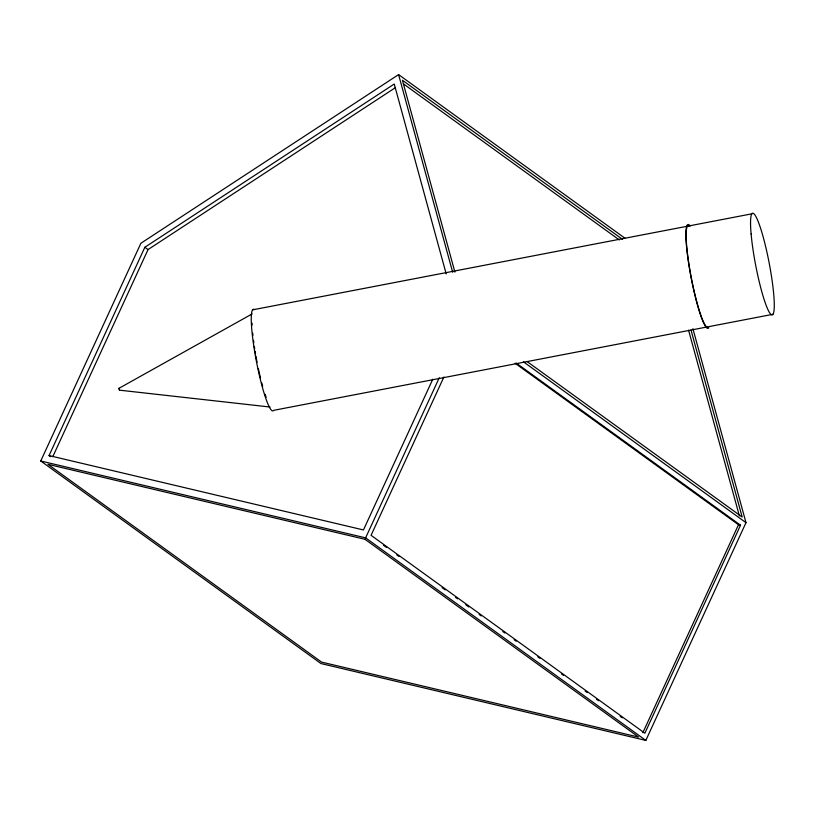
<?xml version="1.0" encoding="UTF-8"?>
<svg xmlns="http://www.w3.org/2000/svg" width="815" height="815" viewBox="0 0 815 815"><rect width="100%" height="100%" fill="white"/><g stroke="black" fill="none" stroke-linecap="round" stroke-linejoin="round"><path stroke-width="1.22" d="M119.418 389.916L119.01 388.297L252.192 313.897M692.913 328.7L745.99 522.67L645.837 740.407L320.967 663.553L40.75 461.005L140.893 243.267L398.586 74.593L625.237 238.418M50.642 456.726L49.053 455.575L144.856 247.271L394.246 84.027L446.192 273.881M52.771 456.726L148.045 249.573L395.316 87.714M432.796 379.189L363.459 529.954L49.053 455.575M40.75 461.005L365.619 537.859L439.275 377.722M443.89 376.999L371.07 535.312L644.869 733.215L740.529 525.217L516.15 363.032M642.831 732.736L738.492 524.738L740.529 525.217M119.01 388.297L119.408 389.733M252.589 309.853L751.858 213.825M707.298 326.927L273.677 410.332A51.742 6.836 79.1 0 1 256.368 361.167A51.742 6.836 79.1 0 1 254.351 309.568M772.946 314.305L708.551 326.693A51.742 6.836 79.1 0 1 691.252 277.528A51.742 6.836 79.1 0 1 689.225 225.928M119.357 390.151L270.05 407.021M622.456 239.304L402.416 80.247L454.913 272.129M403.394 83.853L619.329 239.936M527.254 361.677L742.159 517.016L690.998 330.024M523.464 361.819L745.99 522.67M515.141 363.286L738.492 524.738M144.856 247.271L148.045 249.573M383.447 545.245L386.534 547.476M396.824 554.913L398.881 556.4M442.117 587.646L445.204 589.887M455.493 597.324L457.551 598.811M465.793 604.761L468.88 606.992M479.169 614.439L481.227 615.926M502.845 631.543L504.903 633.031M514.163 639.734L516.221 641.222M537.839 656.839L539.897 658.326M561.515 673.954L563.573 675.441M585.19 691.069L587.248 692.556M596.509 699.25L598.567 700.737M620.184 716.365L622.242 717.852M365.619 537.859L645.837 740.407M688.563 330.177L739.388 515.946M398.586 74.593L452.671 272.241M266.159 397.333A48.217 6.377 79.1 0 1 265.099 394.287M262.695 386.392A48.217 6.377 79.1 0 1 261.737 382.836M260.505 378.007A48.217 6.377 79.1 0 1 258.324 368.482M257.071 362.339A48.217 6.377 79.1 0 1 255.92 356.124M255.492 353.69A48.217 6.377 79.1 0 1 255.085 351.234M254.698 348.8A48.217 6.377 79.1 0 1 254.331 346.406M253.832 342.901A48.217 6.377 79.1 0 1 253.506 340.375M252.935 335.485A48.217 6.377 79.1 0 1 252.711 333.172M252.151 325.144A48.217 6.377 79.1 0 1 252.09 323.137M708.785 327.793A52.883 6.989 79.1 0 1 690.468 274.156A52.883 6.989 79.1 0 1 690.173 226M364.998 539.306L47.942 464.305L321.589 662.106L638.644 737.106L364.998 539.306M751.114 233.987A51.742 6.836 79.1 0 0 771.184 314.58A51.742 6.836 79.1 0 0 764.918 243.624A51.742 6.836 79.1 0 0 751.114 233.987"/></g></svg>
